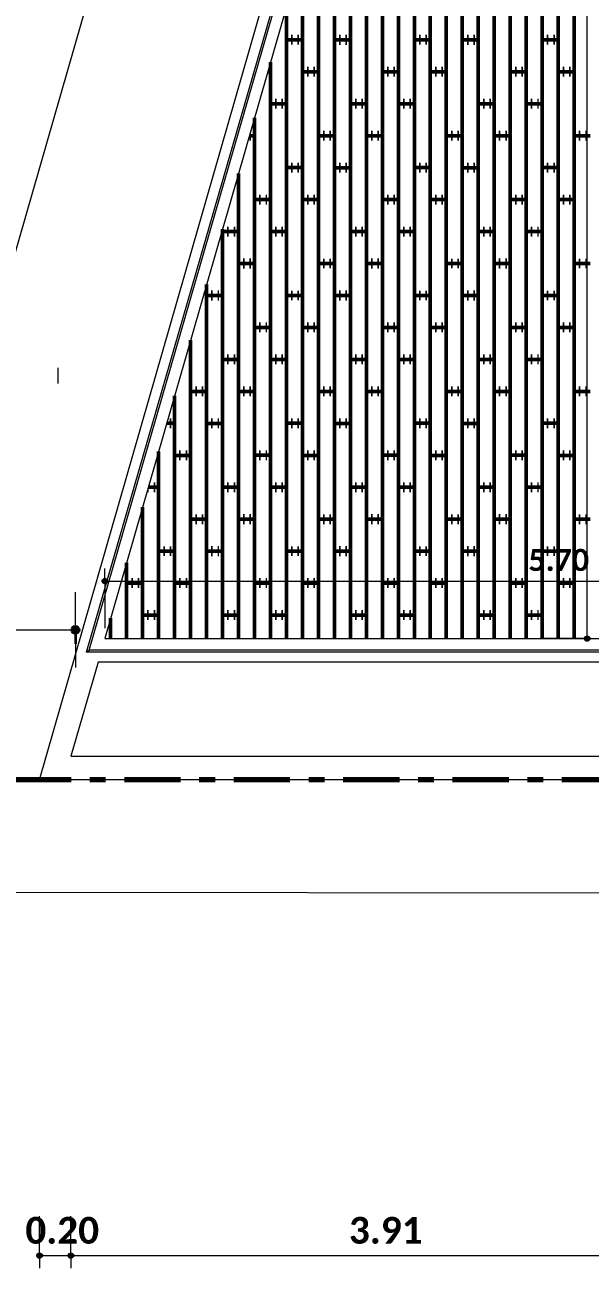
# Model space of a CAD drawing. Header units: metres. Extents: x -144 to 1000, y -717 to 29.
# Drawn here: x 496.97 to 500.57, y -574.64 to -566.73 of the extents above; entities that cross this region are included whole.
import ezdxf

# ---------------------------------------------------------------- set-up
doc = ezdxf.new("R2010")
doc.units = ezdxf.units.M
doc.linetypes.add('Basculante', pattern=[0.11625, 0.075, -0.04125])
doc.linetypes.add('Dash Dot 3_16_', pattern=[0.595313, 0.357187, -0.119063, 0, -0.119063])
doc.layers.get('0').update_dxf_attribs({"color": 1})
for name, color, linetype, lineweight in [('A-ANNO-DIMS', 1, 'Continuous', 9), ('A-DETL', 1, 'Continuous', 9), ('A-FLOR', 2, 'Continuous', 9), ('A-FLOR-HRAL', 1, 'Continuous', 9), ('A-FLOR-PATT', 8, 'Continuous', 50), ('A-WALL', 4, 'Continuous', 9)]:
    doc.layers.add(name, color=color, linetype=linetype, lineweight=lineweight)
doc.styles.add('Calibri_B_4', font='calibrib.ttf', dxfattribs={"height": 0.1125})
doc.styles.add('Calibri_B_5', font='calibrib.ttf', dxfattribs={"height": 0.66})

# ---------------------------------------------------------------- blocks, each defined once
blk = doc.blocks.new('I')
at = {"layer": 'A-ANNO-DIMS', "lineweight": 25}
h = blk.add_hatch(color=256, dxfattribs=at)
edge = h.paths.add_edge_path()
edge.add_arc((493.7121, -508.6044), 0.015, 0, 360)
at = {"layer": 'A-ANNO-DIMS', "lineweight": 25, "true_color": 0x0000ff}
h = blk.add_hatch(color=5, dxfattribs=at)
edge = h.paths.add_edge_path()
edge.add_arc((493.5252, -508.9152), 0.025, 0, 360)
at = {"layer": 'A-ANNO-DIMS', "lineweight": 25}
h = blk.add_hatch(color=256, dxfattribs=at)
edge = h.paths.add_edge_path()
edge.add_arc((496.7788, -508.97), 0.015, 0, 360)
h = blk.add_hatch(color=256, dxfattribs=at)
edge = h.paths.add_edge_path()
edge.add_arc((493.2979, -512.8929), 0.015, 0, 360)
h = blk.add_hatch(color=256, dxfattribs=at)
edge = h.paths.add_edge_path()
edge.add_arc((493.497, -512.8929), 0.015, 0, 360)
h = blk.add_hatch(color=256, dxfattribs=at)
edge = h.paths.add_edge_path()
edge.add_arc((493.497, -512.8929), 0.015, 0, 360)
at = {"layer": 'A-ANNO-DIMS'}
for p, q in [((496.7788, -508.97), (496.7788, -498.7599)), ((493.7121, -508.6044), (493.7121, -508.5244)), ((493.7121, -508.6044), (499.4107, -508.6044)), ((493.7121, -508.6044), (493.7121, -508.9044)), ((496.7788, -508.97), (496.4788, -508.97)), ((496.7788, -508.97), (496.8588, -508.97)), ((493.2979, -512.8929), (493.2979, -512.6429)), ((493.497, -512.8929), (493.497, -512.6429)), ((493.497, -512.8929), (493.497, -512.6429)), ((493.2979, -512.8929), (493.497, -512.8929)), ((493.2979, -512.8929), (493.2979, -512.9729)), ((493.497, -512.8929), (493.497, -512.9729)), ((493.497, -512.8929), (497.4105, -512.8929)), ((493.497, -512.8929), (493.497, -512.9729))]:
    blk.add_line(p, q, dxfattribs=at)
at = {"layer": 'A-ANNO-DIMS', "color": 5, "true_color": 0x0000ff}
for p, q in [((493.5252, -508.9152), (493.5252, -508.6752)), ((491.4025, -508.9152), (493.5252, -508.9152)), ((493.5252, -508.9152), (493.5252, -509.1552)), ((522.0056, -510.6083), (491.1437, -510.584))]:
    blk.add_line(p, q, dxfattribs=at)
at = {"layer": 'A-ANNO-DIMS', "lineweight": 25}
for centre in [(493.7121, -508.6044), (496.7788, -508.97), (493.2979, -512.8929), (493.497, -512.8929), (493.497, -512.8929)]:
    blk.add_circle(centre, 0.015, dxfattribs=at)
at = {"layer": 'A-ANNO-DIMS', "color": 5, "lineweight": 25, "true_color": 0x0000ff}
blk.add_circle((493.5252, -508.9152), 0.025, dxfattribs=at)
at = {"layer": 'A-DETL', "color": 253, "true_color": 0xb6b6b6}
blk.add_line((493.4135, -507.2489), (493.4135, -507.3489), dxfattribs=at)
at = {"layer": 'A-DETL', "color": 7, "linetype": 'Basculante', "lineweight": 35}
blk.add_line((493.5252, -508.9034), (493.5252, -509.0834), dxfattribs=at)
at = {"layer": 'A-DETL', "color": 7, "linetype": 'Dash Dot 3_16_', "lineweight": 70}
blk.add_line((522.0062, -509.8685), (491.1443, -509.8685), dxfattribs=at)
at = {"layer": 'A-FLOR'}
for p, q in [((498.9025, -486.4673), (492.1776, -509.8685)), ((492.1776, -509.8685), (493.2979, -509.8685))]:
    blk.add_line(p, q, dxfattribs=at)
at = {"layer": 'A-FLOR-HRAL'}
for p, q in [((493.596, -509.056), (496.5643, -498.7666)), ((493.6119, -509.044), (496.5758, -498.7699)), ((493.596, -509.056), (493.6119, -509.044)), ((499.6107, -509.044), (493.6119, -509.044)), ((499.6107, -509.056), (493.596, -509.056))]:
    blk.add_line(p, q, dxfattribs=at)
at = {"layer": 'A-FLOR-PATT', "color": 8, "true_color": 0x808080, "transparency": 33554559}
for p, q in [((496.4923, -499.3599), (496.4923, -508.97)), ((496.5939, -499.3599), (496.5939, -508.97)), ((496.6955, -499.3599), (496.6955, -508.97)), ((496.3907, -499.6491), (496.3907, -508.97)), ((496.2891, -500.0027), (496.2891, -508.97)), ((496.1875, -500.3562), (496.1875, -508.97)), ((496.0859, -500.7098), (496.0859, -508.97)), ((495.9843, -501.0633), (495.9843, -508.97)), ((495.8827, -501.4169), (495.8827, -508.97)), ((495.7811, -501.7704), (495.7811, -508.97)), ((495.6795, -502.124), (495.6795, -508.97)), ((495.5779, -502.4775), (495.5779, -508.97)), ((495.4763, -502.831), (495.4763, -508.97)), ((495.3747, -503.1846), (495.3747, -508.97)), ((495.2731, -503.5381), (495.2731, -508.97)), ((495.1715, -503.8917), (495.1715, -508.97)), ((495.0699, -504.2452), (495.0699, -508.97)), ((494.9683, -504.5988), (494.9683, -508.97)), ((494.8667, -504.9523), (494.8667, -508.97)), ((494.8661, -505.1633), (494.9677, -505.1633)), ((494.8971, -505.1433), (494.9055, -505.1433)), ((494.9378, -505.1433), (494.9461, -505.1433)), ((495.1715, -505.1637), (495.2731, -505.1637)), ((495.2015, -505.1429), (495.2099, -505.1429)), ((495.2422, -505.1429), (495.2505, -505.1429)), ((495.6789, -505.1633), (495.7805, -505.1633)), ((495.7099, -505.1433), (495.7183, -505.1433)), ((495.7506, -505.1433), (495.7589, -505.1433)), ((495.9843, -505.1637), (496.0859, -505.1637)), ((496.0143, -505.1429), (496.0227, -505.1429)), ((496.055, -505.1429), (496.0633, -505.1429)), ((496.4917, -505.1633), (496.5933, -505.1633)), ((496.5227, -505.1433), (496.5311, -505.1433)), ((496.5634, -505.1433), (496.5717, -505.1433)), ((494.8971, -505.1833), (494.9055, -505.1833)), ((494.9378, -505.1833), (494.9461, -505.1833)), ((495.2015, -505.1837), (495.2099, -505.1837)), ((495.2422, -505.1837), (495.2505, -505.1837)), ((495.7099, -505.1833), (495.7183, -505.1833)), ((495.7506, -505.1833), (495.7589, -505.1833)), ((496.0143, -505.1837), (496.0227, -505.1837)), ((496.055, -505.1837), (496.0633, -505.1837)), ((496.5227, -505.1833), (496.5311, -505.1833)), ((496.5634, -505.1833), (496.5717, -505.1833)), ((494.7651, -505.3059), (494.7651, -508.97)), ((494.742, -505.3865), (494.7429, -505.3865)), ((494.7477, -505.3665), (494.7645, -505.3665)), ((494.9683, -505.3669), (495.0699, -505.3669)), ((494.9983, -505.3461), (495.0067, -505.3461)), ((494.9983, -505.3869), (495.0067, -505.3869)), ((495.039, -505.3461), (495.0473, -505.3461)), ((495.039, -505.3869), (495.0473, -505.3869)), ((495.4757, -505.3665), (495.5773, -505.3665)), ((495.5067, -505.3465), (495.5151, -505.3465)), ((495.5067, -505.3865), (495.5151, -505.3865)), ((495.5474, -505.3465), (495.5557, -505.3465)), ((495.5474, -505.3865), (495.5557, -505.3865)), ((495.7811, -505.3669), (495.8827, -505.3669)), ((495.8111, -505.3461), (495.8195, -505.3461)), ((495.8111, -505.3869), (495.8195, -505.3869)), ((495.8518, -505.3461), (495.8601, -505.3461)), ((495.8518, -505.3869), (495.8601, -505.3869)), ((496.2885, -505.3665), (496.3901, -505.3665)), ((496.3195, -505.3465), (496.3279, -505.3465)), ((496.3195, -505.3865), (496.3279, -505.3865)), ((496.3602, -505.3465), (496.3685, -505.3465)), ((496.3602, -505.3865), (496.3685, -505.3865)), ((496.5939, -505.3669), (496.6955, -505.3669)), ((496.6239, -505.3461), (496.6323, -505.3461)), ((496.6239, -505.3869), (496.6323, -505.3869)), ((496.6646, -505.3461), (496.6729, -505.3461)), ((496.6646, -505.3869), (496.6729, -505.3869)), ((494.7651, -505.5701), (494.8667, -505.5701)), ((494.7951, -505.5493), (494.8035, -505.5493)), ((494.8358, -505.5493), (494.8441, -505.5493)), ((495.2725, -505.5697), (495.3741, -505.5697)), ((495.3035, -505.5497), (495.3119, -505.5497)), ((495.3442, -505.5497), (495.3525, -505.5497)), ((495.5779, -505.5701), (495.6795, -505.5701)), ((495.6079, -505.5493), (495.6163, -505.5493)), ((495.6486, -505.5493), (495.6569, -505.5493)), ((496.0853, -505.5697), (496.1869, -505.5697)), ((496.1163, -505.5497), (496.1247, -505.5497)), ((496.157, -505.5497), (496.1653, -505.5497)), ((496.3907, -505.5701), (496.4923, -505.5701)), ((496.4207, -505.5493), (496.4291, -505.5493)), ((496.4614, -505.5493), (496.4697, -505.5493)), ((494.7951, -505.5901), (494.8035, -505.5901)), ((494.8358, -505.5901), (494.8441, -505.5901)), ((495.3035, -505.5897), (495.3119, -505.5897)), ((495.3442, -505.5897), (495.3525, -505.5897)), ((495.6079, -505.5901), (495.6163, -505.5901)), ((495.6486, -505.5901), (495.6569, -505.5901)), ((496.1163, -505.5897), (496.1247, -505.5897)), ((496.157, -505.5897), (496.1653, -505.5897)), ((496.4207, -505.5901), (496.4291, -505.5901)), ((496.4614, -505.5901), (496.4697, -505.5901)), ((494.6635, -505.6594), (494.6635, -508.97)), ((494.6308, -505.7733), (494.6635, -505.7733)), ((494.6326, -505.7933), (494.6409, -505.7933)), ((494.6368, -505.7525), (494.6409, -505.7525)), ((495.0693, -505.7729), (495.1709, -505.7729)), ((495.1003, -505.7529), (495.1087, -505.7529)), ((495.1003, -505.7929), (495.1087, -505.7929)), ((495.141, -505.7529), (495.1493, -505.7529)), ((495.141, -505.7929), (495.1493, -505.7929)), ((495.3747, -505.7733), (495.4763, -505.7733)), ((495.4047, -505.7525), (495.4131, -505.7525)), ((495.4047, -505.7933), (495.4131, -505.7933)), ((495.4454, -505.7525), (495.4537, -505.7525)), ((495.4454, -505.7933), (495.4537, -505.7933)), ((495.8821, -505.7729), (495.9837, -505.7729)), ((495.9131, -505.7529), (495.9215, -505.7529)), ((495.9131, -505.7929), (495.9215, -505.7929)), ((495.9538, -505.7529), (495.9621, -505.7529)), ((495.9538, -505.7929), (495.9621, -505.7929)), ((496.1875, -505.7733), (496.2891, -505.7733)), ((496.2175, -505.7525), (496.2259, -505.7525)), ((496.2175, -505.7933), (496.2259, -505.7933)), ((496.2582, -505.7525), (496.2665, -505.7525)), ((496.2582, -505.7933), (496.2665, -505.7933)), ((496.6949, -505.7729), (496.7965, -505.7729)), ((496.7259, -505.7529), (496.7343, -505.7529)), ((496.7259, -505.7929), (496.7343, -505.7929)), ((496.7666, -505.7529), (496.7749, -505.7529)), ((496.7666, -505.7929), (496.7749, -505.7929)), ((494.8971, -505.9561), (494.9055, -505.9561)), ((494.9378, -505.9561), (494.9461, -505.9561)), ((495.2015, -505.9557), (495.2099, -505.9557)), ((495.2422, -505.9557), (495.2505, -505.9557)), ((495.7099, -505.9561), (495.7183, -505.9561)), ((495.7506, -505.9561), (495.7589, -505.9561)), ((496.0143, -505.9557), (496.0227, -505.9557)), ((496.055, -505.9557), (496.0633, -505.9557)), ((496.5227, -505.9561), (496.5311, -505.9561)), ((496.5634, -505.9561), (496.5717, -505.9561)), ((494.5619, -506.0129), (494.5619, -508.97)), ((494.8661, -505.9761), (494.9677, -505.9761)), ((494.8971, -505.9961), (494.9055, -505.9961)), ((494.9378, -505.9961), (494.9461, -505.9961)), ((495.1715, -505.9765), (495.2731, -505.9765)), ((495.2015, -505.9965), (495.2099, -505.9965)), ((495.2422, -505.9965), (495.2505, -505.9965)), ((495.6789, -505.9761), (495.7805, -505.9761)), ((495.7099, -505.9961), (495.7183, -505.9961)), ((495.7506, -505.9961), (495.7589, -505.9961)), ((495.9843, -505.9765), (496.0859, -505.9765)), ((496.0143, -505.9965), (496.0227, -505.9965)), ((496.055, -505.9965), (496.0633, -505.9965)), ((496.4917, -505.9761), (496.5933, -505.9761)), ((496.5227, -505.9961), (496.5311, -505.9961)), ((496.5634, -505.9961), (496.5717, -505.9961)), ((494.6629, -506.1793), (494.7645, -506.1793)), ((494.6939, -506.1593), (494.7023, -506.1593)), ((494.6939, -506.1993), (494.7023, -506.1993)), ((494.7346, -506.1593), (494.7429, -506.1593)), ((494.7346, -506.1993), (494.7429, -506.1993)), ((494.9683, -506.1797), (495.0699, -506.1797)), ((494.9983, -506.1589), (495.0067, -506.1589)), ((494.9983, -506.1997), (495.0067, -506.1997)), ((495.039, -506.1589), (495.0473, -506.1589)), ((495.039, -506.1997), (495.0473, -506.1997)), ((495.4757, -506.1793), (495.5773, -506.1793)), ((495.5067, -506.1593), (495.5151, -506.1593)), ((495.5067, -506.1993), (495.5151, -506.1993)), ((495.5474, -506.1593), (495.5557, -506.1593)), ((495.5474, -506.1993), (495.5557, -506.1993)), ((495.7811, -506.1797), (495.8827, -506.1797)), ((495.8111, -506.1589), (495.8195, -506.1589)), ((495.8111, -506.1997), (495.8195, -506.1997)), ((495.8518, -506.1589), (495.8601, -506.1589)), ((495.8518, -506.1997), (495.8601, -506.1997)), ((496.2885, -506.1793), (496.3901, -506.1793)), ((496.3195, -506.1593), (496.3279, -506.1593)), ((496.3195, -506.1993), (496.3279, -506.1993)), ((496.3602, -506.1593), (496.3685, -506.1593)), ((496.3602, -506.1993), (496.3685, -506.1993)), ((496.5939, -506.1797), (496.6955, -506.1797)), ((496.6239, -506.1589), (496.6323, -506.1589)), ((496.6239, -506.1997), (496.6323, -506.1997)), ((496.6646, -506.1589), (496.6729, -506.1589)), ((496.6646, -506.1997), (496.6729, -506.1997)), ((494.4597, -506.3825), (494.5613, -506.3825)), ((494.4603, -506.3665), (494.4603, -508.97)), ((494.4907, -506.3625), (494.4991, -506.3625)), ((494.4907, -506.4025), (494.4991, -506.4025)), ((494.5314, -506.3625), (494.5397, -506.3625)), ((494.5314, -506.4025), (494.5397, -506.4025)), ((494.7651, -506.3829), (494.8667, -506.3829)), ((494.7951, -506.3621), (494.8035, -506.3621)), ((494.7951, -506.4029), (494.8035, -506.4029)), ((494.8358, -506.3621), (494.8441, -506.3621)), ((494.8358, -506.4029), (494.8441, -506.4029)), ((495.2725, -506.3825), (495.3741, -506.3825)), ((495.3035, -506.3625), (495.3119, -506.3625)), ((495.3035, -506.4025), (495.3119, -506.4025)), ((495.3442, -506.3625), (495.3525, -506.3625)), ((495.3442, -506.4025), (495.3525, -506.4025)), ((495.5779, -506.3829), (495.6795, -506.3829)), ((495.6079, -506.3621), (495.6163, -506.3621)), ((495.6079, -506.4029), (495.6163, -506.4029)), ((495.6486, -506.3621), (495.6569, -506.3621)), ((495.6486, -506.4029), (495.6569, -506.4029)), ((496.0853, -506.3825), (496.1869, -506.3825)), ((496.1163, -506.3625), (496.1247, -506.3625)), ((496.1163, -506.4025), (496.1247, -506.4025)), ((496.157, -506.3625), (496.1653, -506.3625)), ((496.157, -506.4025), (496.1653, -506.4025)), ((496.3907, -506.3829), (496.4923, -506.3829)), ((496.4207, -506.3621), (496.4291, -506.3621)), ((496.4207, -506.4029), (496.4291, -506.4029)), ((496.4614, -506.3621), (496.4697, -506.3621)), ((496.4614, -506.4029), (496.4697, -506.4029)), ((494.5619, -506.5861), (494.6635, -506.5861)), ((494.5919, -506.5653), (494.6003, -506.5653)), ((494.6326, -506.5653), (494.6409, -506.5653)), ((495.0693, -506.5857), (495.1709, -506.5857)), ((495.1003, -506.5657), (495.1087, -506.5657)), ((495.141, -506.5657), (495.1493, -506.5657)), ((495.3747, -506.5861), (495.4763, -506.5861)), ((495.4047, -506.5653), (495.4131, -506.5653)), ((495.4454, -506.5653), (495.4537, -506.5653)), ((495.8821, -506.5857), (495.9837, -506.5857)), ((495.9131, -506.5657), (495.9215, -506.5657)), ((495.9538, -506.5657), (495.9621, -506.5657)), ((496.1875, -506.5861), (496.2891, -506.5861)), ((496.2175, -506.5653), (496.2259, -506.5653)), ((496.2582, -506.5653), (496.2665, -506.5653)), ((496.6949, -506.5857), (496.7965, -506.5857)), ((496.7259, -506.5657), (496.7343, -506.5657)), ((496.7666, -506.5657), (496.7749, -506.5657)), ((494.5919, -506.6061), (494.6003, -506.6061)), ((494.6326, -506.6061), (494.6409, -506.6061)), ((495.1003, -506.6057), (495.1087, -506.6057)), ((495.141, -506.6057), (495.1493, -506.6057)), ((495.4047, -506.6061), (495.4131, -506.6061)), ((495.4454, -506.6061), (495.4537, -506.6061)), ((495.9131, -506.6057), (495.9215, -506.6057)), ((495.9538, -506.6057), (495.9621, -506.6057)), ((496.2175, -506.6061), (496.2259, -506.6061)), ((496.2582, -506.6061), (496.2665, -506.6061)), ((496.7259, -506.6057), (496.7343, -506.6057)), ((496.7666, -506.6057), (496.7749, -506.6057)), ((494.3587, -506.72), (494.3587, -508.97)), ((494.3587, -506.7893), (494.4603, -506.7893)), ((494.3887, -506.7685), (494.3971, -506.7685)), ((494.3887, -506.8093), (494.3971, -506.8093)), ((494.4294, -506.7685), (494.4377, -506.7685)), ((494.4294, -506.8093), (494.4377, -506.8093)), ((494.8661, -506.7889), (494.9677, -506.7889)), ((494.8971, -506.7689), (494.9055, -506.7689)), ((494.8971, -506.8089), (494.9055, -506.8089)), ((494.9378, -506.7689), (494.9461, -506.7689)), ((494.9378, -506.8089), (494.9461, -506.8089)), ((495.1715, -506.7893), (495.2731, -506.7893)), ((495.2015, -506.7685), (495.2099, -506.7685)), ((495.2015, -506.8093), (495.2099, -506.8093)), ((495.2422, -506.7685), (495.2505, -506.7685)), ((495.2422, -506.8093), (495.2505, -506.8093)), ((495.6789, -506.7889), (495.7805, -506.7889)), ((495.7099, -506.7689), (495.7183, -506.7689)), ((495.7099, -506.8089), (495.7183, -506.8089)), ((495.7506, -506.7689), (495.7589, -506.7689)), ((495.7506, -506.8089), (495.7589, -506.8089)), ((495.9843, -506.7893), (496.0859, -506.7893)), ((496.0143, -506.7685), (496.0227, -506.7685)), ((496.0143, -506.8093), (496.0227, -506.8093)), ((496.055, -506.7685), (496.0633, -506.7685)), ((496.055, -506.8093), (496.0633, -506.8093)), ((496.4917, -506.7889), (496.5933, -506.7889)), ((496.5227, -506.7689), (496.5311, -506.7689)), ((496.5227, -506.8089), (496.5311, -506.8089)), ((496.5634, -506.7689), (496.5717, -506.7689)), ((496.5634, -506.8089), (496.5717, -506.8089)), ((494.6629, -506.9921), (494.7645, -506.9921)), ((494.6939, -506.9721), (494.7023, -506.9721)), ((494.7346, -506.9721), (494.7429, -506.9721)), ((494.9683, -506.9925), (495.0699, -506.9925)), ((494.9983, -506.9717), (495.0067, -506.9717)), ((495.039, -506.9717), (495.0473, -506.9717)), ((495.4757, -506.9921), (495.5773, -506.9921)), ((495.5067, -506.9721), (495.5151, -506.9721)), ((495.5474, -506.9721), (495.5557, -506.9721)), ((495.7811, -506.9925), (495.8827, -506.9925)), ((495.8111, -506.9717), (495.8195, -506.9717)), ((495.8518, -506.9717), (495.8601, -506.9717)), ((496.2885, -506.9921), (496.3901, -506.9921)), ((496.3195, -506.9721), (496.3279, -506.9721)), ((496.3602, -506.9721), (496.3685, -506.9721)), ((496.5939, -506.9925), (496.6955, -506.9925)), ((496.6239, -506.9717), (496.6323, -506.9717)), ((496.6646, -506.9717), (496.6729, -506.9717)), ((494.6939, -507.0121), (494.7023, -507.0121)), ((494.7346, -507.0121), (494.7429, -507.0121)), ((494.9983, -507.0125), (495.0067, -507.0125)), ((495.039, -507.0125), (495.0473, -507.0125)), ((495.5067, -507.0121), (495.5151, -507.0121)), ((495.5474, -507.0121), (495.5557, -507.0121)), ((495.8111, -507.0125), (495.8195, -507.0125)), ((495.8518, -507.0125), (495.8601, -507.0125)), ((496.3195, -507.0121), (496.3279, -507.0121)), ((496.3602, -507.0121), (496.3685, -507.0121)), ((496.6239, -507.0125), (496.6323, -507.0125)), ((496.6646, -507.0125), (496.6729, -507.0125)), ((494.2571, -507.0736), (494.2571, -508.97)), ((494.4597, -507.1953), (494.5613, -507.1953)), ((494.4907, -507.1753), (494.4991, -507.1753)), ((494.4907, -507.2153), (494.4991, -507.2153)), ((494.5314, -507.1753), (494.5397, -507.1753)), ((494.5314, -507.2153), (494.5397, -507.2153)), ((494.7651, -507.1957), (494.8667, -507.1957)), ((494.7951, -507.1749), (494.8035, -507.1749)), ((494.7951, -507.2157), (494.8035, -507.2157)), ((494.8358, -507.1749), (494.8441, -507.1749)), ((494.8358, -507.2157), (494.8441, -507.2157)), ((495.2725, -507.1953), (495.3741, -507.1953)), ((495.3035, -507.1753), (495.3119, -507.1753)), ((495.3035, -507.2153), (495.3119, -507.2153)), ((495.3442, -507.1753), (495.3525, -507.1753)), ((495.3442, -507.2153), (495.3525, -507.2153)), ((495.5779, -507.1957), (495.6795, -507.1957)), ((495.6079, -507.1749), (495.6163, -507.1749)), ((495.6079, -507.2157), (495.6163, -507.2157)), ((495.6486, -507.1749), (495.6569, -507.1749)), ((495.6486, -507.2157), (495.6569, -507.2157)), ((496.0853, -507.1953), (496.1869, -507.1953)), ((496.1163, -507.1753), (496.1247, -507.1753)), ((496.1163, -507.2153), (496.1247, -507.2153)), ((496.157, -507.1753), (496.1653, -507.1753)), ((496.157, -507.2153), (496.1653, -507.2153)), ((496.3907, -507.1957), (496.4923, -507.1957)), ((496.4207, -507.1749), (496.4291, -507.1749)), ((496.4207, -507.2157), (496.4291, -507.2157)), ((496.4614, -507.1749), (496.4697, -507.1749)), ((496.4614, -507.2157), (496.4697, -507.2157)), ((494.2875, -507.3785), (494.2959, -507.3785)), ((494.3282, -507.3785), (494.3365, -507.3785)), ((494.5919, -507.3781), (494.6003, -507.3781)), ((494.6326, -507.3781), (494.6409, -507.3781)), ((495.1003, -507.3785), (495.1087, -507.3785)), ((495.141, -507.3785), (495.1493, -507.3785)), ((495.4047, -507.3781), (495.4131, -507.3781)), ((495.4454, -507.3781), (495.4537, -507.3781)), ((495.9131, -507.3785), (495.9215, -507.3785)), ((495.9538, -507.3785), (495.9621, -507.3785)), ((496.2175, -507.3781), (496.2259, -507.3781)), ((496.2582, -507.3781), (496.2665, -507.3781)), ((496.7259, -507.3785), (496.7343, -507.3785)), ((496.7666, -507.3785), (496.7749, -507.3785)), ((494.1555, -507.4271), (494.1555, -508.97)), ((494.2565, -507.3985), (494.3581, -507.3985)), ((494.2875, -507.4185), (494.2959, -507.4185)), ((494.3282, -507.4185), (494.3365, -507.4185)), ((494.5619, -507.3989), (494.6635, -507.3989)), ((494.5919, -507.4189), (494.6003, -507.4189)), ((494.6326, -507.4189), (494.6409, -507.4189)), ((495.0693, -507.3985), (495.1709, -507.3985)), ((495.1003, -507.4185), (495.1087, -507.4185)), ((495.141, -507.4185), (495.1493, -507.4185)), ((495.3747, -507.3989), (495.4763, -507.3989)), ((495.4047, -507.4189), (495.4131, -507.4189)), ((495.4454, -507.4189), (495.4537, -507.4189)), ((495.8821, -507.3985), (495.9837, -507.3985)), ((495.9131, -507.4185), (495.9215, -507.4185)), ((495.9538, -507.4185), (495.9621, -507.4185)), ((496.1875, -507.3989), (496.2891, -507.3989)), ((496.2175, -507.4189), (496.2259, -507.4189)), ((496.2582, -507.4189), (496.2665, -507.4189)), ((496.6949, -507.3985), (496.7965, -507.3985)), ((496.7259, -507.4185), (496.7343, -507.4185)), ((496.7666, -507.4185), (496.7749, -507.4185)), ((494.1054, -507.6017), (494.1549, -507.6017)), ((494.125, -507.5817), (494.1333, -507.5817)), ((494.125, -507.6217), (494.1333, -507.6217)), ((494.3587, -507.6021), (494.4603, -507.6021)), ((494.3887, -507.5813), (494.3971, -507.5813)), ((494.3887, -507.6221), (494.3971, -507.6221)), ((494.4294, -507.5813), (494.4377, -507.5813)), ((494.4294, -507.6221), (494.4377, -507.6221)), ((494.8661, -507.6017), (494.9677, -507.6017)), ((494.8971, -507.5817), (494.9055, -507.5817)), ((494.8971, -507.6217), (494.9055, -507.6217)), ((494.9378, -507.5817), (494.9461, -507.5817)), ((494.9378, -507.6217), (494.9461, -507.6217)), ((495.1715, -507.6021), (495.2731, -507.6021)), ((495.2015, -507.5813), (495.2099, -507.5813)), ((495.2015, -507.6221), (495.2099, -507.6221)), ((495.2422, -507.5813), (495.2505, -507.5813)), ((495.2422, -507.6221), (495.2505, -507.6221)), ((495.6789, -507.6017), (495.7805, -507.6017)), ((495.7099, -507.5817), (495.7183, -507.5817)), ((495.7099, -507.6217), (495.7183, -507.6217)), ((495.7506, -507.5817), (495.7589, -507.5817)), ((495.7506, -507.6217), (495.7589, -507.6217)), ((495.9843, -507.6021), (496.0859, -507.6021)), ((496.0143, -507.5813), (496.0227, -507.5813)), ((496.0143, -507.6221), (496.0227, -507.6221)), ((496.055, -507.5813), (496.0633, -507.5813)), ((496.055, -507.6221), (496.0633, -507.6221)), ((496.4917, -507.6017), (496.5933, -507.6017)), ((496.5227, -507.5817), (496.5311, -507.5817)), ((496.5227, -507.6217), (496.5311, -507.6217)), ((496.5634, -507.5817), (496.5717, -507.5817)), ((496.5634, -507.6217), (496.5717, -507.6217)), ((494.0539, -507.7807), (494.0539, -508.97)), ((494.1855, -507.7845), (494.1939, -507.7845)), ((494.2262, -507.7845), (494.2345, -507.7845)), ((494.9983, -507.7845), (495.0067, -507.7845)), ((495.039, -507.7845), (495.0473, -507.7845)), ((495.8111, -507.7845), (495.8195, -507.7845)), ((495.8518, -507.7845), (495.8601, -507.7845)), ((496.6239, -507.7845), (496.6323, -507.7845)), ((496.6646, -507.7845), (496.6729, -507.7845)), ((494.1555, -507.8053), (494.2571, -507.8053)), ((494.1855, -507.8253), (494.1939, -507.8253)), ((494.2262, -507.8253), (494.2345, -507.8253)), ((494.6629, -507.8049), (494.7645, -507.8049)), ((494.6939, -507.7849), (494.7023, -507.7849)), ((494.6939, -507.8249), (494.7023, -507.8249)), ((494.7346, -507.7849), (494.7429, -507.7849)), ((494.7346, -507.8249), (494.7429, -507.8249)), ((494.9683, -507.8053), (495.0699, -507.8053)), ((494.9983, -507.8253), (495.0067, -507.8253)), ((495.039, -507.8253), (495.0473, -507.8253)), ((495.4757, -507.8049), (495.5773, -507.8049)), ((495.5067, -507.7849), (495.5151, -507.7849)), ((495.5067, -507.8249), (495.5151, -507.8249)), ((495.5474, -507.7849), (495.5557, -507.7849)), ((495.5474, -507.8249), (495.5557, -507.8249)), ((495.7811, -507.8053), (495.8827, -507.8053)), ((495.8111, -507.8253), (495.8195, -507.8253)), ((495.8518, -507.8253), (495.8601, -507.8253)), ((496.2885, -507.8049), (496.3901, -507.8049)), ((496.3195, -507.7849), (496.3279, -507.7849)), ((496.3195, -507.8249), (496.3279, -507.8249)), ((496.3602, -507.7849), (496.3685, -507.7849)), ((496.3602, -507.8249), (496.3685, -507.8249)), ((496.5939, -507.8053), (496.6955, -507.8053)), ((496.6239, -507.8253), (496.6323, -507.8253)), ((496.6646, -507.8253), (496.6729, -507.8253)), ((493.9885, -508.0085), (494.0539, -508.0085)), ((494.023, -507.9877), (494.0313, -507.9877)), ((494.4597, -508.0081), (494.5613, -508.0081)), ((494.4907, -507.9881), (494.4991, -507.9881)), ((494.5314, -507.9881), (494.5397, -507.9881)), ((494.7651, -508.0085), (494.8667, -508.0085)), ((494.7951, -507.9877), (494.8035, -507.9877)), ((494.8358, -507.9877), (494.8441, -507.9877)), ((495.2725, -508.0081), (495.3741, -508.0081)), ((495.3035, -507.9881), (495.3119, -507.9881)), ((495.3442, -507.9881), (495.3525, -507.9881)), ((495.5779, -508.0085), (495.6795, -508.0085)), ((495.6079, -507.9877), (495.6163, -507.9877)), ((495.6486, -507.9877), (495.6569, -507.9877)), ((496.0853, -508.0081), (496.1869, -508.0081)), ((496.1163, -507.9881), (496.1247, -507.9881)), ((496.157, -507.9881), (496.1653, -507.9881)), ((496.3907, -508.0085), (496.4923, -508.0085)), ((496.4207, -507.9877), (496.4291, -507.9877)), ((496.4614, -507.9877), (496.4697, -507.9877)), ((493.9827, -508.0285), (493.9907, -508.0285)), ((494.023, -508.0285), (494.0313, -508.0285)), ((494.4907, -508.0281), (494.4991, -508.0281)), ((494.5314, -508.0281), (494.5397, -508.0281)), ((494.7951, -508.0285), (494.8035, -508.0285)), ((494.8358, -508.0285), (494.8441, -508.0285)), ((495.3035, -508.0281), (495.3119, -508.0281)), ((495.3442, -508.0281), (495.3525, -508.0281)), ((495.6079, -508.0285), (495.6163, -508.0285)), ((495.6486, -508.0285), (495.6569, -508.0285)), ((496.1163, -508.0281), (496.1247, -508.0281)), ((496.157, -508.0281), (496.1653, -508.0281)), ((496.4207, -508.0285), (496.4291, -508.0285)), ((496.4614, -508.0285), (496.4697, -508.0285)), ((493.9523, -508.1342), (493.9523, -508.97)), ((494.2565, -508.2113), (494.3581, -508.2113)), ((494.2875, -508.1913), (494.2959, -508.1913)), ((494.2875, -508.2313), (494.2959, -508.2313)), ((494.3282, -508.1913), (494.3365, -508.1913)), ((494.3282, -508.2313), (494.3365, -508.2313)), ((494.5619, -508.2117), (494.6635, -508.2117)), ((494.5919, -508.1909), (494.6003, -508.1909)), ((494.5919, -508.2317), (494.6003, -508.2317)), ((494.6326, -508.1909), (494.6409, -508.1909)), ((494.6326, -508.2317), (494.6409, -508.2317)), ((495.0693, -508.2113), (495.1709, -508.2113)), ((495.1003, -508.1913), (495.1087, -508.1913)), ((495.1003, -508.2313), (495.1087, -508.2313)), ((495.141, -508.1913), (495.1493, -508.1913)), ((495.141, -508.2313), (495.1493, -508.2313)), ((495.3747, -508.2117), (495.4763, -508.2117)), ((495.4047, -508.1909), (495.4131, -508.1909)), ((495.4047, -508.2317), (495.4131, -508.2317)), ((495.4454, -508.1909), (495.4537, -508.1909)), ((495.4454, -508.2317), (495.4537, -508.2317)), ((495.8821, -508.2113), (495.9837, -508.2113)), ((495.9131, -508.1913), (495.9215, -508.1913)), ((495.9131, -508.2313), (495.9215, -508.2313)), ((495.9538, -508.1913), (495.9621, -508.1913)), ((495.9538, -508.2313), (495.9621, -508.2313)), ((496.1875, -508.2117), (496.2891, -508.2117)), ((496.2175, -508.1909), (496.2259, -508.1909)), ((496.2175, -508.2317), (496.2259, -508.2317)), ((496.2582, -508.1909), (496.2665, -508.1909)), ((496.2582, -508.2317), (496.2665, -508.2317)), ((496.6949, -508.2113), (496.7965, -508.2113)), ((496.7259, -508.1913), (496.7343, -508.1913)), ((496.7259, -508.2313), (496.7343, -508.2313)), ((496.7666, -508.1913), (496.7749, -508.1913)), ((496.7666, -508.2313), (496.7749, -508.2313)), ((494.0533, -508.4145), (494.1549, -508.4145)), ((494.0843, -508.3945), (494.0927, -508.3945)), ((494.125, -508.3945), (494.1333, -508.3945)), ((494.3587, -508.4149), (494.4603, -508.4149)), ((494.3887, -508.3941), (494.3971, -508.3941)), ((494.4294, -508.3941), (494.4377, -508.3941)), ((494.8661, -508.4145), (494.9677, -508.4145)), ((494.8971, -508.3945), (494.9055, -508.3945)), ((494.9378, -508.3945), (494.9461, -508.3945)), ((495.1715, -508.4149), (495.2731, -508.4149)), ((495.2015, -508.3941), (495.2099, -508.3941)), ((495.2422, -508.3941), (495.2505, -508.3941)), ((495.6789, -508.4145), (495.7805, -508.4145)), ((495.7099, -508.3945), (495.7183, -508.3945)), ((495.7506, -508.3945), (495.7589, -508.3945)), ((495.9843, -508.4149), (496.0859, -508.4149)), ((496.0143, -508.3941), (496.0227, -508.3941)), ((496.055, -508.3941), (496.0633, -508.3941)), ((496.4917, -508.4145), (496.5933, -508.4145)), ((496.5227, -508.3945), (496.5311, -508.3945)), ((496.5634, -508.3945), (496.5717, -508.3945)), ((493.8507, -508.4878), (493.8507, -508.97)), ((494.0843, -508.4345), (494.0927, -508.4345)), ((494.125, -508.4345), (494.1333, -508.4345)), ((494.3887, -508.4349), (494.3971, -508.4349)), ((494.4294, -508.4349), (494.4377, -508.4349)), ((494.8971, -508.4345), (494.9055, -508.4345)), ((494.9378, -508.4345), (494.9461, -508.4345)), ((495.2015, -508.4349), (495.2099, -508.4349)), ((495.2422, -508.4349), (495.2505, -508.4349)), ((495.7099, -508.4345), (495.7183, -508.4345)), ((495.7506, -508.4345), (495.7589, -508.4345)), ((496.0143, -508.4349), (496.0227, -508.4349)), ((496.055, -508.4349), (496.0633, -508.4349)), ((496.5227, -508.4345), (496.5311, -508.4345)), ((496.5634, -508.4345), (496.5717, -508.4345)), ((493.8501, -508.6177), (493.9517, -508.6177)), ((493.8811, -508.5977), (493.8895, -508.5977)), ((493.8811, -508.6377), (493.8895, -508.6377)), ((493.9218, -508.5977), (493.9301, -508.5977)), ((493.9218, -508.6377), (493.9301, -508.6377)), ((494.1555, -508.6181), (494.2571, -508.6181)), ((494.1855, -508.5973), (494.1939, -508.5973)), ((494.1855, -508.6381), (494.1939, -508.6381)), ((494.2262, -508.5973), (494.2345, -508.5973)), ((494.2262, -508.6381), (494.2345, -508.6381)), ((494.6629, -508.6177), (494.7645, -508.6177)), ((494.6939, -508.5977), (494.7023, -508.5977)), ((494.6939, -508.6377), (494.7023, -508.6377)), ((494.7346, -508.5977), (494.7429, -508.5977)), ((494.7346, -508.6377), (494.7429, -508.6377)), ((494.9683, -508.6181), (495.0699, -508.6181)), ((494.9983, -508.5973), (495.0067, -508.5973)), ((494.9983, -508.6381), (495.0067, -508.6381)), ((495.039, -508.5973), (495.0473, -508.5973)), ((495.039, -508.6381), (495.0473, -508.6381)), ((495.4757, -508.6177), (495.5773, -508.6177)), ((495.5067, -508.5977), (495.5151, -508.5977)), ((495.5067, -508.6377), (495.5151, -508.6377)), ((495.5474, -508.5977), (495.5557, -508.5977)), ((495.5474, -508.6377), (495.5557, -508.6377)), ((495.7811, -508.6181), (495.8827, -508.6181)), ((495.8111, -508.5973), (495.8195, -508.5973)), ((495.8111, -508.6381), (495.8195, -508.6381)), ((495.8518, -508.5973), (495.8601, -508.5973)), ((495.8518, -508.6381), (495.8601, -508.6381)), ((496.2885, -508.6177), (496.3901, -508.6177)), ((496.3195, -508.5977), (496.3279, -508.5977)), ((496.3195, -508.6377), (496.3279, -508.6377)), ((496.3602, -508.5977), (496.3685, -508.5977)), ((496.3602, -508.6377), (496.3685, -508.6377)), ((496.5939, -508.6181), (496.6955, -508.6181)), ((496.6239, -508.5973), (496.6323, -508.5973)), ((496.6239, -508.6381), (496.6323, -508.6381)), ((496.6646, -508.5973), (496.6729, -508.5973)), ((496.6646, -508.6381), (496.6729, -508.6381)), ((493.9823, -508.8005), (493.9907, -508.8005)), ((494.023, -508.8005), (494.0313, -508.8005)), ((494.4907, -508.8009), (494.4991, -508.8009)), ((494.5314, -508.8009), (494.5397, -508.8009)), ((494.7951, -508.8005), (494.8035, -508.8005)), ((494.8358, -508.8005), (494.8441, -508.8005)), ((495.3035, -508.8009), (495.3119, -508.8009)), ((495.3442, -508.8009), (495.3525, -508.8009)), ((495.6079, -508.8005), (495.6163, -508.8005)), ((495.6486, -508.8005), (495.6569, -508.8005)), ((496.1163, -508.8009), (496.1247, -508.8009)), ((496.157, -508.8009), (496.1653, -508.8009)), ((496.4207, -508.8005), (496.4291, -508.8005)), ((496.4614, -508.8005), (496.4697, -508.8005)), ((493.7491, -508.8413), (493.7491, -508.97)), ((493.9523, -508.8213), (494.0539, -508.8213)), ((493.9823, -508.8413), (493.9907, -508.8413)), ((494.023, -508.8413), (494.0313, -508.8413)), ((494.4597, -508.8209), (494.5613, -508.8209)), ((494.4907, -508.8409), (494.4991, -508.8409)), ((494.5314, -508.8409), (494.5397, -508.8409)), ((494.7651, -508.8213), (494.8667, -508.8213)), ((494.7951, -508.8413), (494.8035, -508.8413)), ((494.8358, -508.8413), (494.8441, -508.8413)), ((495.2725, -508.8209), (495.3741, -508.8209)), ((495.3035, -508.8409), (495.3119, -508.8409)), ((495.3442, -508.8409), (495.3525, -508.8409)), ((495.5779, -508.8213), (495.6795, -508.8213)), ((495.6079, -508.8413), (495.6163, -508.8413)), ((495.6486, -508.8413), (495.6569, -508.8413)), ((496.0853, -508.8209), (496.1869, -508.8209)), ((496.1163, -508.8409), (496.1247, -508.8409)), ((496.157, -508.8409), (496.1653, -508.8409)), ((496.3907, -508.8213), (496.4923, -508.8213)), ((496.4207, -508.8413), (496.4291, -508.8413)), ((496.4614, -508.8413), (496.4697, -508.8413))]:
    blk.add_line(p, q, dxfattribs=at)
at = {"layer": 'A-WALL'}
for p, q in [((493.2979, -509.8685), (496.4902, -498.7599)), ((496.4738, -499.3599), (493.7121, -508.97)), ((493.7121, -508.97), (499.4107, -508.97)), ((493.669, -509.12), (493.497, -509.7185)), ((499.2607, -509.12), (493.669, -509.12)), ((493.497, -509.7185), (499.2607, -509.7185)), ((518.3607, -509.8685), (493.2979, -509.8685))]:
    blk.add_line(p, q, dxfattribs=at)
at = {"layer": 'A-ANNO-DIMS', "attachment_point": 1, "line_spacing_factor": 1.158048}
for s, insert, char_height, width, style in [('5.70', (496.4047, -508.4003), 0.14, 0.376134, 'Calibri_B_5'), ('0.20', (493.2071, -512.6473), 0.17, 0.456734, 'Calibri_B_4'), ('3.91', (495.2635, -512.6473), 0.17, 0.456734, 'Calibri_B_4')]:
    blk.add_mtext(s, dxfattribs=dict(at, insert=insert, char_height=char_height, width=width, style=style))

msp = doc.modelspace()

# ---------------------------------------------------------------- block references
at = {"color": 3}
msp.add_blockref('I', (3.7693, -61.665), dxfattribs=at)

doc.saveas('drawing.dxf')
